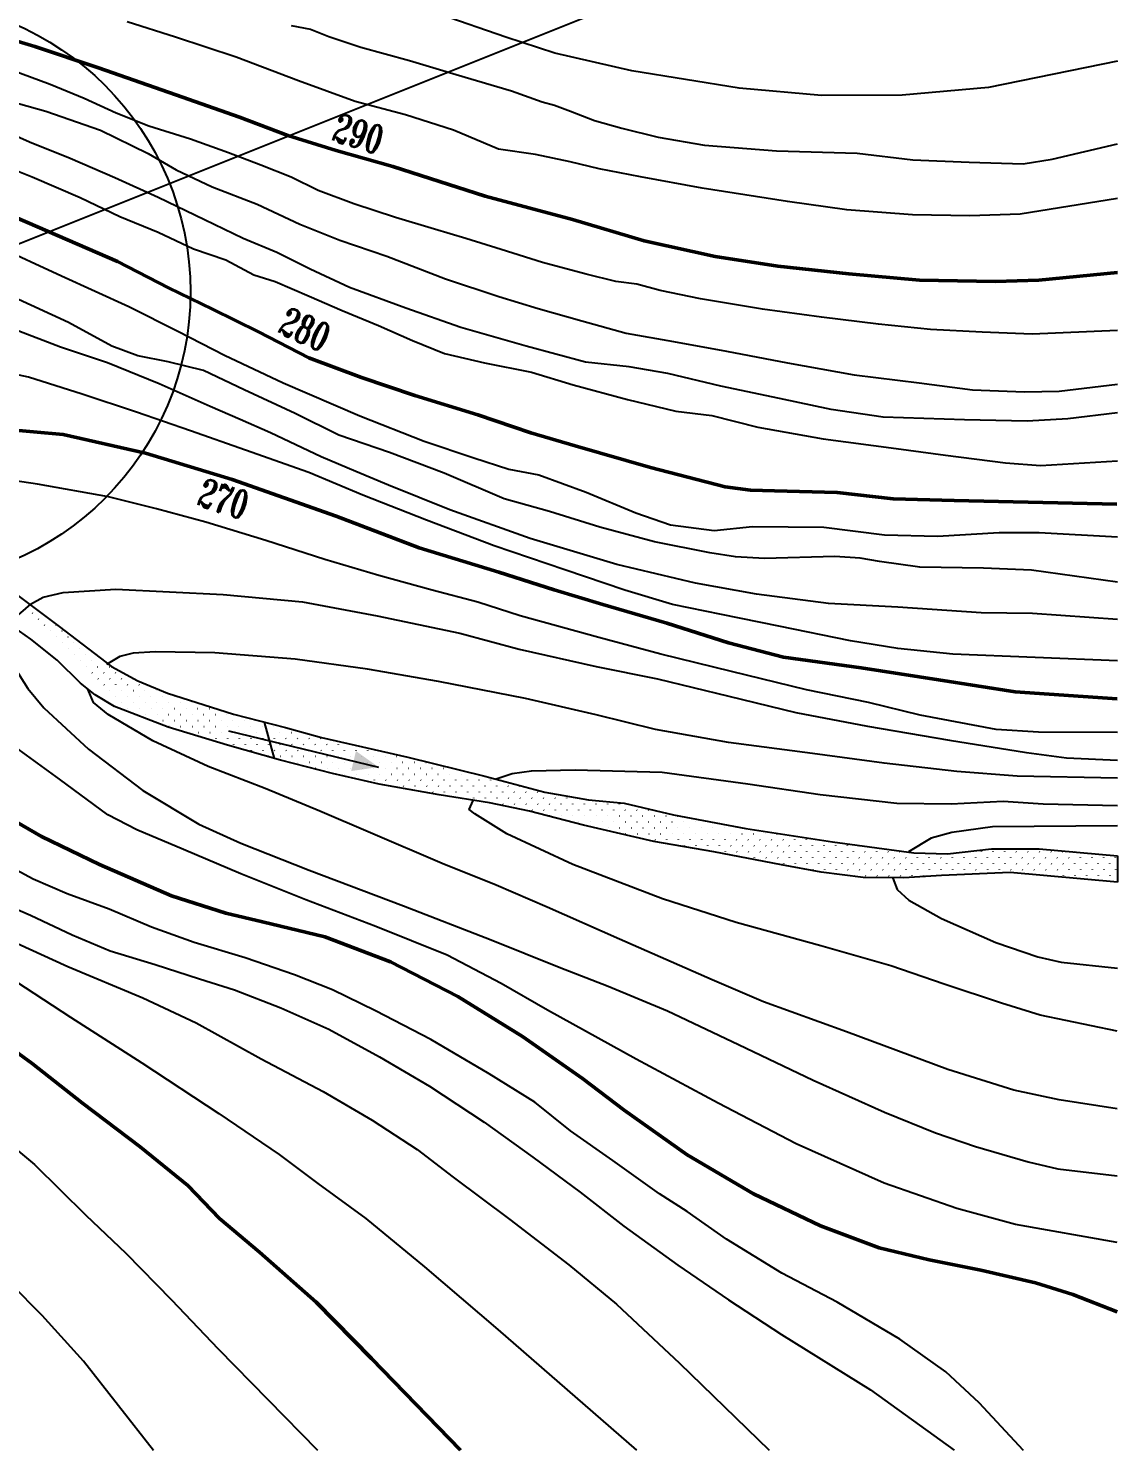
# Model space of a CAD drawing. Header units: millimetres. Extents: x 2268 to 10992, y 389 to 3530.
# Drawn here: x 5119.7 to 5418, y 390.2 to 779.7 of the extents above; entities that cross this region are included whole.
import ezdxf
from ezdxf.enums import TextEntityAlignment as Align

# ---------------------------------------------------------------- set-up
doc = ezdxf.new("R2010")
doc.units = ezdxf.units.MM
doc.layers.get('0').update_dxf_attribs({"true_color": 0xd9d9d9})
for name, color, linetype in [('cerchi', 101, 'Continuous'), ('fiume', 4, 'Continuous'), ('reffifilo 2', 192, 'Continuous')]:
    doc.layers.add(name, color=color, linetype=linetype)
doc.layers.add('linee rosse', color=7, linetype='Continuous', lineweight=50, true_color=0xffc2c2)
doc.layers.add('testo', color=7, linetype='Continuous', true_color=0x990000)
doc.styles.get("Standard").update_dxf_attribs({"font": 'times.ttf'})
doc.styles.add('TRIPLEX', font='romant', dxfattribs={"width": 0.86, "height": 10})
doc.dimstyles.new('ISO-25', dxfattribs={"dimtxt": 2.5, "dimasz": 2.5, "dimexe": 1.25, "dimexo": 0.625, "dimtad": 1, "dimtxsty": 'Standard', "dimcen": 2.5, "dimadec": 0, "dimazin": 0, "dimtfac": 1, "dimtmove": 0, "dimatfit": 3, "dimfxl": 1, "dimarcsym": 0})

# ---------------------------------------------------------------- blocks, each defined once
blk = doc.blocks.new('B01C419F8')
at = {"layer": 'fiume', "linetype": 'Continuous'}
for p, q in [((362.39, 296.77), (362.41, 296.79)), ((362.97, 296.22), (362.99, 296.24)), ((363.55, 296.8), (363.57, 296.82)), ((364.13, 296.25), (364.15, 296.26)), ((364.71, 296.83), (364.73, 296.84)), ((362.39, 295.64), (362.41, 295.66)), ((362.39, 294.51), (362.41, 294.52)), ((362.97, 295.09), (362.99, 295.1)), ((363.55, 295.67), (363.57, 295.68)), ((363.55, 294.54), (363.57, 294.55)), ((364.13, 295.12), (364.15, 295.13)), ((362.39, 293.38), (362.41, 293.39)), ((362.97, 293.96), (362.99, 293.97)), ((363.55, 293.41), (363.57, 293.42)), ((364.13, 293.99), (364.15, 294)), ((361.81, 292.8), (361.83, 292.81)), ((361.81, 291.67), (361.83, 291.68)), ((362.39, 292.25), (362.41, 292.26)), ((362.97, 292.83), (362.99, 292.84)), ((362.97, 291.7), (362.99, 291.71)), ((363.55, 292.28), (363.57, 292.29)), ((364.13, 292.86), (364.15, 292.87)), ((364.13, 291.72), (364.15, 291.74)), ((361.81, 290.54), (361.83, 290.55)), ((362.39, 291.12), (362.41, 291.13)), ((362.97, 290.56), (362.99, 290.58)), ((363.55, 291.14), (363.57, 291.16)), ((361.81, 289.4), (361.83, 289.42)), ((362.39, 289.98), (362.41, 290)), ((362.39, 288.85), (362.41, 288.87)), ((362.97, 289.43), (362.99, 289.45)), ((363.55, 290.01), (363.57, 290.03)), ((363.55, 288.88), (363.57, 288.9)), ((361.81, 288.27), (361.83, 288.29)), ((362.39, 287.72), (362.41, 287.74)), ((362.97, 288.3), (362.99, 288.32)), ((363.55, 287.75), (363.57, 287.76)), ((361.81, 287.14), (361.83, 287.16)), ((362.39, 286.59), (362.41, 286.6)), ((362.97, 287.17), (362.99, 287.18)), ((363.55, 286.62), (363.57, 286.63)), ((361.81, 286.01), (361.83, 286.02)), ((361.81, 284.88), (361.83, 284.89)), ((362.39, 285.46), (362.41, 285.47)), ((362.97, 286.04), (362.99, 286.05)), ((362.97, 284.91), (362.99, 284.92)), ((363.55, 285.49), (363.57, 285.5)), ((361.81, 283.75), (361.83, 283.76)), ((362.39, 284.33), (362.41, 284.34)), ((362.97, 283.78), (362.99, 283.79)), ((363.55, 284.36), (363.57, 284.37)), ((361.81, 282.62), (361.83, 282.63)), ((362.39, 283.2), (362.41, 283.21)), ((362.39, 282.06), (362.41, 282.08)), ((362.97, 282.64), (362.99, 282.66)), ((363.55, 283.22), (363.57, 283.24)), ((363.55, 282.09), (363.57, 282.11)), ((362.39, 280.93), (362.41, 280.95)), ((362.97, 281.51), (362.99, 281.53)), ((363.55, 280.96), (363.57, 280.98)), ((362.39, 279.8), (362.41, 279.82)), ((362.97, 280.38), (362.99, 280.4)), ((362.97, 279.25), (362.99, 279.26)), ((363.55, 279.83), (363.57, 279.84)), ((364.13, 279.28), (364.15, 279.29)), ((362.39, 278.67), (362.41, 278.68)), ((362.97, 278.12), (362.99, 278.13)), ((363.55, 278.7), (363.57, 278.71)), ((364.13, 278.15), (364.15, 278.16)), ((362.39, 277.54), (362.41, 277.55)), ((362.39, 276.41), (362.41, 276.42)), ((362.97, 276.99), (362.99, 277)), ((363.55, 277.57), (363.57, 277.58)), ((363.55, 276.44), (363.57, 276.45)), ((364.13, 277.02), (364.15, 277.03)), ((361.81, 275.83), (361.83, 275.84)), ((362.39, 275.28), (362.41, 275.29)), ((362.97, 275.86), (362.99, 275.87)), ((363.55, 275.3), (363.57, 275.32)), ((364.13, 275.88), (364.15, 275.9)), ((361.81, 274.7), (361.83, 274.71)), ((362.39, 274.15), (362.41, 274.16)), ((362.97, 274.73), (362.99, 274.74)), ((363.55, 274.17), (363.57, 274.19)), ((364.13, 274.75), (364.15, 274.77)), ((361.81, 273.57), (361.83, 273.58)), ((361.81, 272.43), (361.83, 272.45)), ((362.39, 273.01), (362.41, 273.03)), ((362.97, 273.59), (362.99, 273.61)), ((362.97, 272.46), (362.99, 272.48)), ((363.55, 273.04), (363.57, 273.06)), ((364.13, 273.62), (364.15, 273.64)), ((364.13, 272.49), (364.15, 272.5)), ((361.23, 271.85), (361.25, 271.87)), ((361.81, 271.3), (361.83, 271.32)), ((362.39, 271.88), (362.41, 271.9)), ((362.97, 271.33), (362.99, 271.35)), ((363.55, 271.91), (363.57, 271.92)), ((364.13, 271.36), (364.15, 271.37)), ((361.23, 270.72), (361.25, 270.74)), ((361.23, 269.59), (361.25, 269.61)), ((361.81, 270.17), (361.83, 270.19)), ((362.39, 270.75), (362.41, 270.77)), ((362.39, 269.62), (362.41, 269.63)), ((362.97, 270.2), (362.99, 270.21)), ((363.55, 270.78), (363.57, 270.79)), ((363.55, 269.65), (363.57, 269.66)), ((361.23, 268.46), (361.25, 268.47)), ((361.81, 269.04), (361.83, 269.05)), ((362.39, 268.49), (362.41, 268.5)), ((362.97, 269.07), (362.99, 269.08)), ((363.55, 268.52), (363.57, 268.53)), ((360.65, 267.88), (360.67, 267.89)), ((360.65, 266.75), (360.67, 266.76)), ((361.23, 267.33), (361.25, 267.34)), ((361.81, 267.91), (361.83, 267.92)), ((361.81, 266.78), (361.83, 266.79)), ((362.39, 267.36), (362.41, 267.37)), ((362.97, 267.94), (362.99, 267.95)), ((362.97, 266.81), (362.99, 266.82)), ((363.55, 267.39), (363.57, 267.4)), ((360.65, 265.62), (360.67, 265.63)), ((361.23, 266.2), (361.25, 266.21)), ((361.81, 265.65), (361.83, 265.66)), ((362.39, 266.23), (362.41, 266.24)), ((362.97, 265.67), (362.99, 265.69)), ((360.65, 264.49), (360.67, 264.5)), ((361.23, 265.07), (361.25, 265.08)), ((361.81, 264.51), (361.83, 264.53)), ((362.39, 265.09), (362.41, 265.11)), ((362.39, 263.96), (362.41, 263.98)), ((362.97, 264.54), (362.99, 264.56)), ((360.07, 263.91), (360.09, 263.92)), ((360.07, 262.78), (360.09, 262.79)), ((360.65, 263.35), (360.67, 263.37)), ((361.23, 263.93), (361.25, 263.95)), ((361.23, 262.8), (361.25, 262.82)), ((361.81, 263.38), (361.83, 263.4)), ((362.39, 262.83), (362.41, 262.85)), ((360.07, 261.64), (360.09, 261.66)), ((360.65, 262.22), (360.67, 262.24)), ((361.23, 261.67), (361.25, 261.69)), ((361.81, 262.25), (361.83, 262.27)), ((362.39, 261.7), (362.41, 261.71)), ((359.49, 259.93), (359.51, 259.95)), ((360.07, 260.51), (360.09, 260.53)), ((360.65, 261.09), (360.67, 261.11)), ((360.65, 259.96), (360.67, 259.97)), ((361.23, 260.54), (361.25, 260.55)), ((361.81, 261.12), (361.83, 261.13)), ((361.81, 259.99), (361.83, 260)), ((359.49, 258.8), (359.51, 258.82)), ((360.07, 259.38), (360.09, 259.4)), ((360.65, 258.83), (360.67, 258.84)), ((361.23, 259.41), (361.25, 259.42)), ((361.81, 258.86), (361.83, 258.87)), ((358.91, 257.09), (358.93, 257.1)), ((359.49, 257.67), (359.51, 257.68)), ((360.07, 258.25), (360.09, 258.26)), ((360.07, 257.12), (360.09, 257.13)), ((360.65, 257.7), (360.67, 257.71)), ((361.23, 258.28), (361.25, 258.29)), ((361.23, 257.15), (361.25, 257.16)), ((358.91, 255.96), (358.93, 255.97)), ((359.49, 256.54), (359.51, 256.55)), ((360.07, 255.99), (360.09, 256)), ((360.65, 256.57), (360.67, 256.58)), ((361.23, 256.02), (361.25, 256.03)), ((358.91, 254.83), (358.93, 254.84)), ((359.49, 255.41), (359.51, 255.42)), ((360.07, 254.86), (360.09, 254.87)), ((360.65, 255.44), (360.67, 255.45)), ((360.65, 254.3), (360.67, 254.32)), ((361.23, 254.88), (361.25, 254.9)), ((358.33, 254.25), (358.35, 254.26)), ((358.33, 253.12), (358.35, 253.13)), ((358.91, 253.7), (358.93, 253.71)), ((359.49, 254.28), (359.51, 254.29)), ((359.49, 253.14), (359.51, 253.16)), ((360.07, 253.72), (360.09, 253.74)), ((360.65, 253.17), (360.67, 253.19)), ((358.33, 251.98), (358.35, 252)), ((358.91, 252.56), (358.93, 252.58)), ((359.49, 252.01), (359.51, 252.03)), ((360.07, 252.59), (360.09, 252.61)), ((360.65, 252.04), (360.67, 252.06)), ((357.75, 251.4), (357.77, 251.42)), ((357.75, 250.27), (357.77, 250.29)), ((358.33, 250.85), (358.35, 250.87)), ((358.91, 251.43), (358.93, 251.45)), ((358.91, 250.3), (358.93, 250.32)), ((359.49, 250.88), (359.51, 250.9)), ((360.07, 251.46), (360.09, 251.48)), ((360.07, 250.33), (360.09, 250.34)), ((357.75, 249.14), (357.77, 249.16)), ((358.33, 249.72), (358.35, 249.74)), ((358.91, 249.17), (358.93, 249.18)), ((359.49, 249.75), (359.51, 249.76)), ((360.07, 249.2), (360.09, 249.21)), ((357.17, 248.56), (357.19, 248.58)), ((357.17, 247.43), (357.19, 247.44)), ((357.75, 248.01), (357.77, 248.02)), ((358.33, 248.59), (358.35, 248.6)), ((358.33, 247.46), (358.35, 247.47)), ((358.91, 248.04), (358.93, 248.05)), ((359.49, 248.62), (359.51, 248.63)), ((359.49, 247.49), (359.51, 247.5)), ((357.17, 246.3), (357.19, 246.31)), ((357.75, 246.88), (357.77, 246.89)), ((358.33, 246.33), (358.35, 246.34)), ((358.91, 246.91), (358.93, 246.92)), ((359.49, 246.36), (359.51, 246.37)), ((357.17, 245.17), (357.19, 245.18)), ((357.75, 245.75), (357.77, 245.76)), ((357.75, 244.62), (357.77, 244.63)), ((358.33, 245.2), (358.35, 245.21)), ((358.91, 245.78), (358.93, 245.79)), ((358.91, 244.64), (358.93, 244.66)), ((356.59, 243.46), (356.61, 243.47)), ((357.17, 244.04), (357.19, 244.05)), ((357.75, 243.49), (357.77, 243.5)), ((358.33, 244.06), (358.35, 244.08)), ((356.59, 242.33), (356.61, 242.34)), ((357.17, 242.91), (357.19, 242.92)), ((357.75, 242.35), (357.77, 242.37)), ((358.33, 242.93), (358.35, 242.95)), ((356.01, 240.61), (356.03, 240.63)), ((356.59, 241.19), (356.61, 241.21)), ((357.17, 241.77), (357.19, 241.79)), ((357.17, 240.64), (357.19, 240.66)), ((357.75, 241.22), (357.77, 241.24)), ((358.33, 241.8), (358.35, 241.82)), ((356.01, 239.48), (356.03, 239.5)), ((356.59, 240.06), (356.61, 240.08)), ((357.17, 239.51), (357.19, 239.53)), ((357.75, 240.09), (357.77, 240.11)), ((355.43, 238.9), (355.45, 238.92)), ((355.43, 237.77), (355.45, 237.79)), ((356.01, 238.35), (356.03, 238.37)), ((356.59, 238.93), (356.61, 238.95)), ((356.59, 237.8), (356.61, 237.81)), ((357.17, 238.38), (357.19, 238.39)), ((355.43, 236.64), (355.45, 236.65)), ((356.01, 237.22), (356.03, 237.23)), ((356.59, 236.67), (356.61, 236.68)), ((357.17, 237.25), (357.19, 237.26)), ((354.85, 236.06), (354.87, 236.07)), ((354.85, 234.93), (354.87, 234.94)), ((355.43, 235.51), (355.45, 235.52)), ((356.01, 236.09), (356.03, 236.1)), ((356.01, 234.96), (356.03, 234.97)), ((356.59, 235.54), (356.61, 235.55)), ((354.27, 234.35), (354.29, 234.36)), ((354.85, 233.8), (354.87, 233.81)), ((355.43, 234.38), (355.45, 234.39)), ((356.01, 233.83), (356.03, 233.84)), ((356.59, 234.41), (356.61, 234.42)), ((354.27, 233.22), (354.29, 233.23)), ((354.85, 232.67), (354.87, 232.68)), ((355.43, 233.25), (355.45, 233.26)), ((356.01, 232.69), (356.03, 232.71)), ((356.59, 233.27), (356.61, 233.29)), ((353.69, 231.51), (353.71, 231.52)), ((354.27, 232.09), (354.29, 232.1)), ((354.27, 230.96), (354.29, 230.97)), ((354.85, 231.54), (354.87, 231.55)), ((355.43, 232.11), (355.45, 232.13)), ((355.43, 230.98), (355.45, 231)), ((356.01, 231.56), (356.03, 231.58)), ((353.11, 229.8), (353.13, 229.81)), ((353.69, 230.38), (353.71, 230.39)), ((354.27, 229.82), (354.29, 229.84)), ((354.85, 230.4), (354.87, 230.42)), ((355.43, 229.85), (355.45, 229.87)), ((356.01, 230.43), (356.03, 230.45)), ((353.11, 228.66), (353.13, 228.68)), ((353.69, 229.24), (353.71, 229.26)), ((353.69, 228.11), (353.71, 228.13)), ((354.27, 228.69), (354.29, 228.71)), ((354.85, 229.27), (354.87, 229.29)), ((354.85, 228.14), (354.87, 228.16)), ((355.43, 228.72), (355.45, 228.73)), ((352.54, 226.95), (352.55, 226.97)), ((353.11, 227.53), (353.13, 227.55)), ((353.69, 226.98), (353.71, 227)), ((354.27, 227.56), (354.29, 227.58)), ((354.85, 227.01), (354.87, 227.02)), ((355.43, 227.59), (355.45, 227.6)), ((352.54, 225.82), (352.55, 225.84)), ((353.11, 226.4), (353.13, 226.42)), ((353.11, 225.27), (353.13, 225.28)), ((353.69, 225.85), (353.71, 225.86)), ((354.27, 226.43), (354.29, 226.44)), ((354.27, 225.3), (354.29, 225.31)), ((354.85, 225.88), (354.87, 225.89)), ((355.43, 226.46), (355.45, 226.47)), ((351.96, 224.11), (351.97, 224.12)), ((352.54, 224.69), (352.55, 224.7)), ((353.11, 224.14), (353.13, 224.15)), ((353.69, 224.72), (353.71, 224.73)), ((354.27, 224.17), (354.29, 224.18)), ((354.85, 224.75), (354.87, 224.76)), ((351.96, 222.98), (351.97, 222.99)), ((352.54, 223.56), (352.55, 223.57)), ((353.11, 223.01), (353.13, 223.02)), ((353.69, 223.59), (353.71, 223.6)), ((354.27, 223.04), (354.29, 223.05)), ((354.85, 223.62), (354.87, 223.63)), ((351.38, 222.4), (351.39, 222.41)), ((351.38, 221.27), (351.39, 221.28)), ((351.96, 221.85), (351.97, 221.86)), ((352.54, 222.43), (352.55, 222.44)), ((352.54, 221.3), (352.55, 221.31)), ((353.11, 221.88), (353.13, 221.89)), ((353.69, 222.46), (353.71, 222.47)), ((353.69, 221.32), (353.71, 221.34)), ((354.27, 221.9), (354.29, 221.92)), ((351.38, 220.14), (351.39, 220.15)), ((351.96, 220.72), (351.97, 220.73)), ((352.54, 220.16), (352.55, 220.18)), ((353.11, 220.74), (353.13, 220.76)), ((353.69, 220.19), (353.71, 220.21)), ((350.8, 219.56), (350.81, 219.57)), ((350.8, 218.43), (350.81, 218.44)), ((351.38, 219.01), (351.39, 219.02)), ((351.96, 219.58), (351.97, 219.6)), ((351.96, 218.45), (351.97, 218.47)), ((352.54, 219.03), (352.55, 219.05)), ((353.11, 219.61), (353.13, 219.63)), ((353.11, 218.48), (353.13, 218.5)), ((353.69, 219.06), (353.71, 219.08)), ((350.8, 217.29), (350.81, 217.31)), ((351.38, 217.87), (351.39, 217.89)), ((351.96, 217.32), (351.97, 217.34)), ((352.54, 217.9), (352.55, 217.92)), ((353.11, 217.35), (353.13, 217.36)), ((350.22, 216.71), (350.23, 216.73)), ((350.22, 215.58), (350.23, 215.6)), ((350.8, 216.16), (350.81, 216.18)), ((351.38, 216.74), (351.39, 216.76)), ((351.38, 215.61), (351.39, 215.63)), ((351.96, 216.19), (351.97, 216.2)), ((352.54, 216.77), (352.55, 216.78)), ((352.54, 215.64), (352.55, 215.65)), ((349.64, 215), (349.65, 215.02)), ((350.22, 214.45), (350.23, 214.47)), ((350.8, 215.03), (350.81, 215.05)), ((351.38, 214.48), (351.39, 214.49)), ((351.96, 215.06), (351.97, 215.07)), ((352.54, 214.51), (352.55, 214.52)), ((349.06, 213.29), (349.07, 213.31)), ((349.64, 213.87), (349.65, 213.89)), ((350.22, 213.32), (350.23, 213.33)), ((350.8, 213.9), (350.81, 213.91)), ((351.38, 213.35), (351.39, 213.36)), ((351.96, 213.93), (351.97, 213.94)), ((349.06, 212.16), (349.07, 212.17)), ((349.64, 212.74), (349.65, 212.75)), ((349.64, 211.61), (349.65, 211.62)), ((350.22, 212.19), (350.23, 212.2)), ((350.8, 212.77), (350.81, 212.78)), ((350.8, 211.64), (350.81, 211.65)), ((351.38, 212.22), (351.39, 212.23)), ((351.96, 212.8), (351.97, 212.81)), ((348.48, 210.45), (348.49, 210.46)), ((349.06, 211.03), (349.07, 211.04)), ((349.64, 210.48), (349.65, 210.49)), ((350.22, 211.06), (350.23, 211.07)), ((350.8, 210.51), (350.81, 210.52)), ((351.38, 211.09), (351.39, 211.1)), ((347.9, 208.74), (347.91, 208.75)), ((348.48, 209.32), (348.49, 209.33)), ((349.06, 209.9), (349.07, 209.91)), ((349.06, 208.77), (349.07, 208.78)), ((349.64, 209.35), (349.65, 209.36)), ((350.22, 209.93), (350.23, 209.94)), ((350.22, 208.79), (350.23, 208.81)), ((350.8, 209.37), (350.81, 209.39)), ((347.9, 207.61), (347.91, 207.62)), ((348.48, 208.19), (348.49, 208.2)), ((349.06, 207.63), (349.07, 207.65)), ((349.64, 208.21), (349.65, 208.23)), ((350.22, 207.66), (350.23, 207.68)), ((350.8, 208.24), (350.81, 208.25)), ((347.32, 207.03), (347.33, 207.04)), ((347.9, 206.48), (347.91, 206.49)), ((348.48, 207.06), (348.49, 207.07)), ((348.48, 205.92), (348.49, 205.94)), ((349.06, 206.5), (349.07, 206.52)), ((349.64, 207.08), (349.65, 207.1)), ((349.64, 205.95), (349.65, 205.97)), ((350.22, 206.53), (350.23, 206.55)), ((346.74, 205.32), (346.75, 205.33)), ((347.32, 205.9), (347.33, 205.91)), ((347.32, 204.76), (347.33, 204.78)), ((347.9, 205.34), (347.91, 205.36)), ((348.48, 204.79), (348.49, 204.81)), ((349.06, 205.37), (349.07, 205.39)), ((349.64, 204.82), (349.65, 204.83)), ((346.16, 203.6), (346.17, 203.62)), ((346.74, 204.18), (346.75, 204.2)), ((347.32, 203.63), (347.33, 203.65)), ((347.9, 204.21), (347.91, 204.23)), ((348.48, 203.66), (348.49, 203.68)), ((349.06, 204.24), (349.07, 204.25)), ((345.58, 201.89), (345.59, 201.91)), ((346.16, 202.47), (346.17, 202.49)), ((346.74, 203.05), (346.75, 203.07)), ((346.74, 201.92), (346.75, 201.94)), ((347.32, 202.5), (347.33, 202.52)), ((347.9, 203.08), (347.91, 203.1)), ((347.9, 201.95), (347.91, 201.96)), ((348.48, 202.53), (348.49, 202.54)), ((349.06, 203.11), (349.07, 203.12)), ((345, 201.31), (345.01, 201.33)), ((345.58, 200.76), (345.59, 200.78)), ((346.16, 201.34), (346.17, 201.36)), ((346.74, 200.79), (346.75, 200.8)), ((347.32, 201.37), (347.33, 201.38)), ((347.9, 200.82), (347.91, 200.83)), ((348.48, 201.4), (348.49, 201.41)), ((343.84, 199.02), (343.85, 199.04)), ((344.42, 199.6), (344.43, 199.62)), ((345, 200.18), (345.01, 200.2)), ((345, 199.05), (345.01, 199.06)), ((345.58, 199.63), (345.59, 199.64)), ((346.16, 200.21), (346.17, 200.22)), ((346.16, 199.08), (346.17, 199.09)), ((346.74, 199.66), (346.75, 199.67)), ((347.32, 200.24), (347.33, 200.25)), ((343.84, 197.89), (343.85, 197.91)), ((344.42, 198.47), (344.43, 198.48)), ((345, 197.92), (345.01, 197.93)), ((345.58, 198.5), (345.59, 198.51)), ((342.68, 196.73), (342.69, 196.75)), ((343.26, 197.31), (343.27, 197.33)), ((343.84, 196.76), (343.85, 196.77)), ((344.42, 197.34), (344.43, 197.35)), ((340.94, 194.99), (340.95, 195.01)), ((341.52, 195.57), (341.53, 195.59)), ((342.1, 196.15), (342.11, 196.17)), ((342.1, 195.02), (342.11, 195.03)), ((342.68, 195.6), (342.69, 195.61)), ((343.26, 196.18), (343.27, 196.19)), ((339.78, 193.83), (339.79, 193.85)), ((340.36, 194.41), (340.37, 194.43)), ((340.94, 193.86), (340.95, 193.87)), ((341.52, 194.44), (341.53, 194.45)), ((339.2, 192.12), (339.21, 192.14)), ((339.78, 192.7), (339.79, 192.71)), ((340.36, 193.28), (340.37, 193.29)), ((338.62, 191.54), (338.63, 191.56))]:
    blk.add_line(p, q, dxfattribs=at)
blk = doc.blocks.new('*D20')
at = {"layer": 'Defpoints', "color": 0, "transparency": 16777216}
for p in [(5359.42, 903.9), (5362.54, 896.09), (5047.67, 779.18)]:
    blk.add_point(p, dxfattribs=at)
at = {"layer": 'testo', "color": 0, "transparency": 16777216, "insert": (5205.79, 835.86), "char_height": 3, "attachment_point": 5, "rotation": 21.8051}
blk.add_mtext('335,77m', dxfattribs=at)
blk = doc.blocks.new('_None')

msp = doc.modelspace()

# ---------------------------------------------------------------- linework, layer by layer
at = {"ltscale": 0.5, "transparency": 33554687}
msp.add_line((5184.29043, 589.74616), (5186.97787, 579.7679), dxfattribs=at)
at = {"transparency": 33554687}
for p, q in [((5174.49841, 587.29947), (5215.60187, 577.40263)), ((5418.02374, 553.08967), (5418.02374, 545.91585))]:
    msp.add_line(p, q, dxfattribs=at)
for points in [[(5417.9714, 770.78958), (5382.69153, 763.508), (5359.04576, 761.44963), (5336.96503, 761.34756), (5314.37396, 763.3549), (5285.01238, 768.11808), (5263.91831, 772.91528), (5250.44532, 777.3042), (5232.48134, 783.56438)], [(5417.9714, 733.10872), (5391.35919, 728.82186), (5377.58813, 728.41359), (5361.86964, 728.68577), (5343.87164, 730.0807), (5327.57477, 732.29218), (5304.26922, 735.96663), (5287.35994, 739.06269), (5276.06441, 741.24015), (5268.1031, 743.21346), (5258.61077, 745.15276), (5248.40396, 746.68378), (5236.15579, 751.82121), (5222.95498, 756.04002), (5209.17579, 759.71447), (5193.69546, 765.32822), (5176.61607, 771.86057), (5159.94495, 777.33823), (5146.71012, 781.52302)], [(5191.6541, 780.57038), (5196.99566, 779.48166), (5201.997, 777.50834), (5210.70681, 774.58239), (5224.07773, 770.94196), (5236.87026, 767.13142), (5252.04438, 762.6064), (5260.44799, 759.57838), (5263.78221, 758.72781), (5268.17114, 757.02668), (5274.77155, 754.509), (5282.18849, 752.36557), (5292.15714, 749.91593), (5304.91565, 747.70446), (5324.58077, 746.24148), (5346.69552, 745.52701), (5361.97171, 743.75783), (5377.38399, 743.07737), (5392.16685, 742.63508), (5400.13859, 743.9061), (5417.9714, 748.10815)], [(5109.38722, 629.84984), (5128.06568, 615.93456), (5142.42326, 604.94523), (5149.64883, 601.02411), (5157.7675, 597.66437), (5175.83355, 591.88052), (5190.12308, 588.27411), (5199.98966, 585.51827), (5223.63543, 580.07464), (5244.69548, 574.90319), (5261.12844, 570.51426), (5273.10443, 568.4729), (5282.90297, 567.52027), (5296.34193, 564.32213), (5316.21119, 560.61366), (5339.92501, 556.93921), (5362.17585, 553.87717), (5371.46404, 553.60498), (5383.49213, 554.96589), (5396.537, 554.98653), (5418.02374, 553.08967)]]:
    msp.add_lwpolyline(points, dxfattribs=at)
at = {"transparency": 33554687, "flags": 128}
for points in [[(5417.98518, 696.97662), (5394.65328, 696.00697), (5380.96049, 696.56835), (5366.80294, 697.2488), (5352.5134, 698.67776), (5336.93101, 700.65107), (5320.80425, 702.86255), (5303.82693, 705.61839), (5292.76955, 707.96595), (5286.33926, 709.70111), (5280.58943, 710.41559), (5272.458, 712.45695), (5260.48201, 715.62106), (5249.15246, 719.1254), (5239.49001, 722.15342), (5230.95031, 724.70512), (5220.23316, 727.90325), (5208.80154, 731.64575), (5199.07105, 735.35422), (5191.62008, 738.96063), (5183.38659, 742.29485), (5174.50666, 745.6631), (5164.0617, 749.37157), (5152.66409, 752.90993), (5143.6821, 756.51634), (5134.97229, 760.56504), (5125.6841, 764.4096), (5115.06901, 768.32221)], [(5111.63272, 760.66711), (5124.45928, 757.02668), (5139.46329, 751.85523), (5152.49398, 745.42494), (5160.11506, 741.00199), (5169.98164, 736.30686), (5182.33188, 731.5777), (5194.00167, 726.10005), (5204.95697, 721.74514), (5217.85158, 717.39024), (5233.91029, 711.09604), (5248.50602, 706.26482), (5259.29122, 702.99864), (5271.23318, 699.59637), (5283.37929, 696.26214), (5296.34193, 693.98262), (5310.93767, 691.36288), (5327.60879, 688.13072), (5345.87898, 684.83052), (5363.67285, 682.61904), (5378.25455, 680.75581), (5392.57128, 680.14143), (5402.03759, 680.36244), (5417.98518, 682.26971)], [(5417.98518, 674.47384), (5404.42997, 672.74718), (5393.2337, 672.11707), (5376.10814, 672.48028), (5353.80627, 673.2628), (5339.55076, 675.30416), (5325.39732, 678.40023), (5309.37263, 681.76848), (5294.84494, 685.20477), (5284.26388, 687.07602), (5272.32191, 688.26681), (5256.02504, 692.65574), (5238.09508, 697.79317), (5223.09107, 703.06668), (5207.61075, 708.7825), (5196.8936, 713.74981), (5187.70747, 718.34287), (5178.48732, 722.18744), (5167.90626, 727.25682), (5155.21579, 733.41493), (5143.34187, 738.75649), (5131.12773, 744.09805), (5120.00231, 748.58905), (5111.49663, 752.29752)], [(5108.77482, 743.85989), (5120.7508, 739.06269), (5133.88356, 733.41493), (5144.7368, 728.24348), (5155.21579, 723.88857), (5164.87824, 719.39758), (5173.72414, 716.33553), (5181.41327, 712.21879), (5187.23115, 710.41559), (5196.58739, 706.40091), (5205.63743, 702.42025), (5215.60608, 698.37155), (5224.86025, 694.22078), (5233.63811, 690.68242), (5244.59341, 688.16474), (5257.48802, 685.57902), (5268.88562, 682.14273), (5283.75354, 678.09402), (5297.02239, 674.92991), (5306.92299, 673.67107), (5319.47737, 670.54099), (5337.33928, 667.27481), (5357.34463, 664.68908), (5370.85164, 662.81783), (5387.30161, 660.77647), (5396.92942, 659.96843), (5417.98518, 661.25279)], [(5110.47595, 720.35021), (5128.71212, 711.91258), (5147.15242, 703.57702), (5160.79552, 696.67042), (5173.34989, 690.24013), (5189.44263, 682.65307), (5210.50267, 673.60303), (5228.12643, 666.62838), (5241.66746, 662.13738), (5251.29589, 659.00729), (5259.52938, 657.47627), (5272.42398, 652.71309), (5286.06708, 646.99728), (5295.55941, 643.76513), (5307.50138, 642.20008), (5318.01439, 643.32283), (5337.54342, 643.15272), (5354.14649, 640.97526), (5368.70821, 640.66906), (5385.58346, 641.6217), (5396.52327, 641.65147), (5417.98518, 640.4309)], [(5418.02374, 628.04881), (5394.42507, 631.38114), (5381.31362, 631.85718), (5363.87698, 632.16339), (5352.78559, 633.72843), (5347.53758, 634.63854), (5340.60546, 635.08934), (5321.31459, 634.54498), (5313.37029, 635.02129), (5306.34461, 636.11002), (5291.13646, 639.13804), (5276.16648, 643.08467), (5262.42131, 647.40555), (5250.00302, 650.84185), (5233.53604, 657.95259), (5218.60008, 663.56633), (5204.71882, 668.29549), (5192.7088, 674.21544), (5178.7595, 680.71377), (5167.60006, 686.05534), (5158.00566, 688.4029), (5149.6701, 690.03599), (5142.55935, 692.65574), (5130.68543, 699.15407), (5115.78349, 706.06068)], [(5418.02374, 617.85437), (5394.72994, 619.47655), (5380.62133, 619.67711), (5357.86888, 621.20984), (5338.88295, 622.19834), (5319.11304, 624.78888), (5302.41087, 627.82254), (5280.90257, 632.86728), (5257.14459, 639.99126), (5235.125, 647.89923), (5218.35466, 654.64826), (5209.39002, 658.32956), (5199.9141, 662.3858), (5186.00699, 668.96441), (5177.65591, 672.61162), (5169.44117, 676.15657), (5155.46588, 682.39431), (5141.35426, 688.12077), (5128.43564, 692.38153), (5115.85789, 697.25584)], [(5418.02374, 606.46058), (5372.93492, 608.29123), (5357.81775, 609.87623), (5344.84801, 611.97252), (5325.21444, 615.99468), (5309.56894, 619.23285), (5296.10495, 621.92565), (5283.08408, 625.84555), (5266.62051, 631.43566), (5247.22555, 638.04836), (5228.7509, 645.00191), (5211.33293, 651.92138), (5196.47141, 658.12504), (5179.15569, 664.19236), (5164.05557, 669.50979), (5149.26222, 674.58861), (5134.36661, 679.56517), (5119.70961, 684.23496), (5105.18895, 687.33679)], [(5418.02374, 586.88519), (5396.32347, 586.9917), (5384.77983, 587.73734), (5363.97029, 591.65723), (5349.82457, 595.06584), (5332.84972, 598.54262), (5312.26174, 603.55327), (5292.90086, 608.3594), (5275.89192, 612.85876), (5254.38362, 618.85791), (5242.79436, 622.5392), (5230.31886, 625.87963), (5215.66186, 629.8677), (5200.86851, 634.29889), (5184.71172, 639.44588), (5168.31633, 644.45653), (5154.78416, 648.17191), (5141.62694, 651.41009), (5122.19789, 654.85278), (5103.65508, 657.61375), (5082.65807, 658.63633), (5063.24606, 656.62526), (5052.88177, 654.60566), (5037.5963, 650.28525)], [(5120.2209, 622.062), (5123.72111, 623.98013), (5129.20258, 625.21283), (5143.60393, 626.10119), (5173.05429, 624.68662), (5194.76711, 622.64146), (5215.25282, 618.82382), (5237.81779, 614.08586), (5254.07684, 609.72284), (5275.24428, 604.98488), (5291.98054, 601.54219), (5311.54593, 596.83831), (5329.91832, 592.37304), (5349.48371, 588.62357), (5372.0146, 584.77185), (5393.11387, 581.39733), (5403.99922, 579.96146), (5418.02374, 579.31808)], [(5120.2209, 622.062), (5112.0983, 614.99207), (5112.5558, 611.79996), (5115.75563, 604.89967), (5119.50509, 598.94952), (5123.86811, 593.60014), (5136.105, 582.35174), (5151.06878, 571.00108), (5166.37342, 561.79785), (5177.86042, 556.5486), (5196.57367, 549.18601), (5222.44498, 539.40331), (5246.40748, 530.09782), (5265.08664, 522.63297), (5278.44837, 517.38372), (5294.77559, 510.66876), (5314.20465, 501.39736), (5334.62219, 491.64874), (5354.18759, 482.85454), (5368.16287, 477.23034), (5379.13858, 473.51496), (5393.53994, 469.30533), (5401.62798, 467.38586), (5417.95456, 465.40248)], [(5418.02374, 545.91585), (5388.59059, 548.50488), (5369.84009, 547.6957), (5359.43391, 547.0612), (5348.29459, 547.17469), (5336.87572, 548.57813), (5325.94168, 550.64501), (5307.46736, 554.21739), (5291.03439, 557.04128), (5271.74353, 561.46423), (5256.90963, 565.34281), (5245.95432, 567.58831), (5232.17513, 569.79979), (5215.74217, 572.75976), (5203.01768, 575.68571), (5188.76217, 579.2581), (5174.23448, 583.40886), (5157.93761, 588.30813), (5143.27383, 594.02395), (5137.97054, 597.16679), (5133.91759, 600.38619), (5127.52132, 606.64637), (5120.34253, 612.43022), (5112.61938, 617.87385)], [(5418.02374, 574.37807), (5390.5331, 574.89785), (5374.04272, 576.19921), (5354.08533, 578.46593), (5334.45176, 581.15873), (5311.40959, 584.1583), (5291.46925, 587.73734), (5275.2102, 591.69132), (5255.8834, 596.19068), (5231.98908, 600.86047), (5212.56003, 604.23499), (5192.72194, 606.96187), (5170.70235, 608.66618), (5154.51147, 608.97295), (5148.41007, 608.61505), (5144.7586, 607.68833), (5141.08157, 605.49617)], [(5417.95456, 483.80895), (5401.99602, 486.26341), (5389.59987, 488.94955), (5371.55444, 494.5631), (5343.79134, 504.87413), (5321.02186, 513.12296), (5307.01249, 519.12211), (5281.58429, 530.30233), (5261.81438, 539.02836), (5247.83909, 545.02751), (5233.01166, 550.95848), (5213.34401, 559.37774), (5199.53915, 565.3428), (5184.5072, 571.54646), (5168.89579, 577.57969), (5153.79567, 584.63551), (5141.4906, 591.79358), (5137.50253, 595.11697), (5135.96866, 598.74713)], [(5417.95456, 447.20053), (5390.09198, 452.11744), (5373.9575, 456.47193), (5354.11942, 463.3914), (5329.98649, 474.1626), (5308.64862, 485.34282), (5286.11774, 497.44337), (5261.91664, 510.80511), (5249.16845, 518.13361), (5234.3751, 525.87114), (5214.80971, 533.77911), (5195.65334, 541.07353), (5177.89451, 548.16343), (5162.18084, 554.84429), (5149.39856, 560.22989), (5141.45651, 564.32022), (5128.19704, 574.06883), (5112.14251, 585.79443)], [(5247.83909, 574.20517), (5252.2314, 575.624), (5257.51527, 576.35259), (5269.41557, 576.65937), (5293.30989, 575.97765), (5316.7611, 572.80764), (5336.59918, 569.87624), (5357.56211, 567.52431), (5372.45772, 567.35388), (5386.6716, 568.06968), (5397.672, 567.37944), (5418.02374, 566.84258)], [(5417.95456, 505.07865), (5396.80055, 509.48853), (5386.21144, 512.74801), (5370.51481, 517.96318), (5355.89189, 522.93974), (5336.70144, 528.46169), (5313.55701, 534.86986), (5293.37807, 541.34621), (5268.76793, 550.71988), (5250.70232, 559.10505), (5241.94221, 564.5929), (5240.40407, 565.82), (5241.49909, 568.2742)], [(4865.87075, 555.45784), (4874.49452, 558.96871), (4879.14727, 560.21711), (4886.56099, 560.97978), (4910.69391, 561.32064), (4927.90737, 560.9457), (4947.37051, 558.62784), (4970.24225, 554.0944), (4993.52303, 548.16343), (5015.44036, 539.88051), (5030.88135, 532.5861), (5045.1634, 525.29168), (5058.49105, 517.07694), (5072.90945, 506.33983), (5086.2371, 496.18219), (5097.65593, 487.42207), (5109.14293, 478.69604), (5121.37983, 468.57248), (5135.42328, 454.63129), (5146.39899, 444.23504), (5158.87449, 431.45277), (5171.69085, 418.02286), (5198.87236, 390.32488)], [(5418.02374, 561.32064), (5383.79133, 561.04795), (5372.59406, 559.49704), (5366.96986, 557.93547), (5360.73211, 554.16257)], [(5392.28134, 390.19364), (5380.15932, 403.2381), (5370.97316, 411.7662), (5358.34609, 420.74975), (5341.23489, 430.83922), (5326.10068, 438.74719), (5310.93238, 448.08676), (5300.16119, 455.65387), (5292.56, 460.52818), (5279.74364, 469.66324), (5268.15438, 477.80981), (5258.43986, 485.6496), (5245.8621, 493.38713), (5229.87574, 502.79488), (5214.77562, 510.66876), (5203.01593, 516.36114), (5192.5856, 520.48555), (5179.05343, 525.15534), (5165.04406, 529.38201), (5153.42072, 533.54051), (5141.76329, 538.4489), (5130.27629, 542.70966), (5120.97079, 546.66364), (5108.35895, 553.41268)], [(5153.9661, 390.22157), (5134.80973, 414.6457), (5123.42499, 427.19201), (5106.34788, 444.37138), (5081.19237, 470.85625), (5067.76246, 485.00196), (5061.93374, 490.35347), (5054.53707, 495.56864), (5042.70921, 505.01048), (5031.59715, 513.53199), (5023.6551, 518.30404), (5012.74757, 523.75781), (4999.2154, 530.23416), (4986.05818, 535.38115), (4973.0714, 540.01686), (4962.3002, 543.62998), (4950.98363, 546.49321), (4938.61039, 548.7088), (4916.89758, 550.03816), (4906.02412, 550.14468), (4895.96874, 549.4587), (4886.45873, 547.71179), (4877.56227, 545.3002), (4861.81451, 539.71008)], [(5356.43727, 547.0045), (5357.68141, 543.86858), (5360.86846, 540.93718), (5369.799, 535.89245), (5384.69461, 529.34792), (5396.2157, 525.41098), (5402.5463, 524.00658), (5418.02374, 522.35642)], [(5110.6768, 540.97127), (5120.25499, 536.88094), (5131.7079, 531.42717), (5142.10415, 527.06416), (5154.40921, 523.31469), (5166.54385, 519.39479), (5176.12203, 516.36114), (5188.87022, 511.45274), (5201.95926, 505.62403), (5215.86637, 498.05692), (5229.56897, 490.01261), (5244.56683, 480.16174), (5257.8604, 470.58356), (5270.8131, 460.93721), (5282.74322, 451.63171), (5297.57065, 440.99687), (5311.40959, 431.52094), (5325.93025, 421.97685), (5350.35291, 406.79151), (5373.22657, 390.27833)], [(5113.50595, 530.57502), (5130.44672, 522.76931), (5151.00061, 514.21371), (5165.62353, 507.32833), (5183.45053, 497.51155), (5200.3913, 488.54691), (5213.8553, 480.70712), (5226.12628, 472.62873), (5236.01123, 465.09571), (5251.52039, 453.47236), (5267.71127, 441.09912), (5280.73214, 430.25976), (5298.04786, 414.08592), (5322.55705, 390.27833)], [(5113.74455, 520.3492), (5131.19661, 508.8622), (5150.76201, 496.42079), (5171.86128, 482.54777), (5188.32484, 471.29937), (5198.99378, 463.35732), (5212.15099, 453.74505), (5228.17144, 440.48557), (5248.28221, 423.39142), (5286.28817, 390.32488)]]:
    msp.add_lwpolyline(points, dxfattribs=at)
at = {"transparency": 33554687}
msp.add_solid([(5215.60187, 577.40263), (5209.41108, 581.79233), (5208.0915, 576.31187)], dxfattribs=at)
at = {"layer": 'cerchi'}
msp.add_circle((5084.05814, 707.569), 80, dxfattribs=at)
at = {"layer": 'linee rosse', "transparency": 33554687}
msp.add_lwpolyline([(5103.39923, 780.19613), (5121.39724, 774.78652), (5138.91892, 768.93462), (5160.08104, 761.51767), (5177.50066, 755.42761), (5190.70147, 750.35823), (5204.00434, 746.30953), (5219.51869, 741.9206), (5229.75952, 738.6204), (5244.79755, 733.78918), (5268.71551, 727.35889), (5288.3466, 721.54101), (5307.77356, 717.28817), (5324.95502, 714.60038), (5344.45002, 712.49097), (5363.77492, 710.78984), (5384.57979, 710.44961), (5396.43437, 710.74868), (5417.9714, 712.84217)], dxfattribs=at)
at = {"layer": 'linee rosse', "transparency": 33554687, "flags": 128}
for points in [[(5417.84841, 649.44501), (5373.28426, 650.43357), (5356.5621, 650.87587), (5341.21787, 652.64505), (5324.03641, 653.08734), (5317.44451, 653.21918), (5310.49538, 654.14205), (5290.04774, 659.48361), (5269.464, 665.40356), (5257.28388, 668.94192), (5242.75619, 673.87521), (5225.50668, 679.14873), (5210.91095, 684.11604), (5196.4513, 689.52565), (5182.74015, 696.63639), (5170.11774, 702.7945), (5158.0737, 708.64641), (5144.1244, 715.92726), (5127.62339, 722.96996), (5110.50997, 730.42093)], [(5112.92648, 669.91882), (5129.21962, 668.4872), (5151.78459, 663.34021), (5175.4744, 656.18214), (5204.00443, 646.09266), (5226.70574, 637.46889), (5248.52082, 630.78803), (5263.68911, 625.94781), (5277.05084, 621.95974), (5294.60516, 616.84683), (5311.40959, 611.39306), (5326.47563, 607.50725), (5347.77941, 604.57585), (5369.01502, 601.2695), (5389.99499, 597.99724), (5417.87382, 596.11622)], [(5114.56262, 563.36581), (5123.28865, 558.42333), (5139.17275, 550.68579), (5158.87449, 542.16428), (5173.73601, 537.42632), (5183.7914, 534.97212), (5200.83442, 530.94997), (5218.86595, 524.0305), (5237.3065, 514.55457), (5254.99717, 503.64704), (5271.42665, 492.12595), (5282.91365, 483.46809), (5300.09302, 471.19711), (5318.26089, 460.49409), (5336.63327, 451.76806), (5352.75598, 445.70074), (5366.45857, 442.46257), (5380.60428, 439.58229), (5395.52445, 436.16247), (5405.77557, 432.94397), (5417.95456, 428.17594)], [(5108.76799, 504.84005), (5120.69811, 496.21628), (5134.53704, 485.37691), (5150.31889, 473.34453), (5163.33976, 462.77785), (5172.06579, 453.74505), (5183.00742, 444.50773), (5198.48249, 430.80513), (5213.68487, 415.43232), (5238.00336, 390.32488)]]:
    msp.add_lwpolyline(points, dxfattribs=at)
at = {"layer": 'reffifilo 2'}
msp.add_line((5077.38491, 704.89921), (5389.136, 829.62269), dxfattribs=at)

# ---------------------------------------------------------------- block references
at = {"transparency": 33554687, "xscale": 2.8185430224, "yscale": 2.8185430224, "zscale": 2.8185430224, "rotation": 270}
msp.add_blockref('B01C419F8', (4580.88629, 1574.02917), dxfattribs=at)

# ---------------------------------------------------------------- texts
at = {"transparency": 33554687, "style": 'TRIPLEX', "width": 0.688}
for s, rotation, p in [('290', 342.4744316, (5208.91855, 747.21286)), ('280', 335.5560452, (5193.85367, 693.80101)), ('270', 341.9165546, (5171.94112, 647.23684))]:
    msp.add_text(s, height=7.666437, rotation=rotation, dxfattribs=at).set_placement(p, align=Align.CENTER)

# ---------------------------------------------------------------- dimensions: what is measured, and where the dimension line sits
at = {"layer": 'testo'}
dim = msp.add_linear_dim(base=(5362.543, 896.09291), p1=(5047.66892, 779.17545), p2=(5359.42001, 903.89893), angle=21.8050597, dimstyle='ISO-25', override={"dimtxt": 3, "dimasz": 5, "dimgap": 0.5, "dimtad": 3, "dimpost": 'm', "dimblk1": 'None', "dimblk2": 'None', "dimsah": 1, "dimse1": 1, "dimse2": 1, "dimsd1": 1, "dimsd2": 1}, dxfattribs=at)
dim.commit()
dim.dimension.update_dxf_attribs({"geometry": '*D20', "text_midpoint": (5206.64158, 833.72082), "dimtype": 161})

doc.saveas('drawing.dxf')
